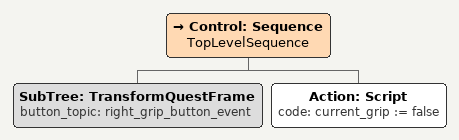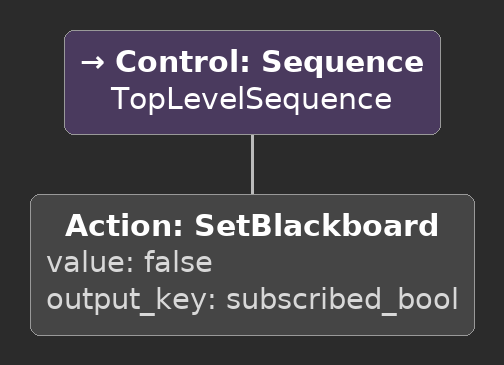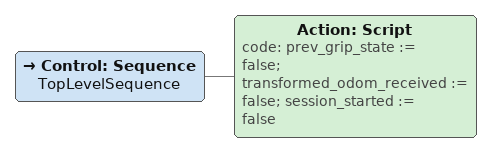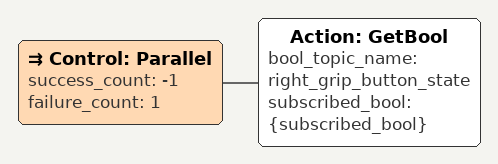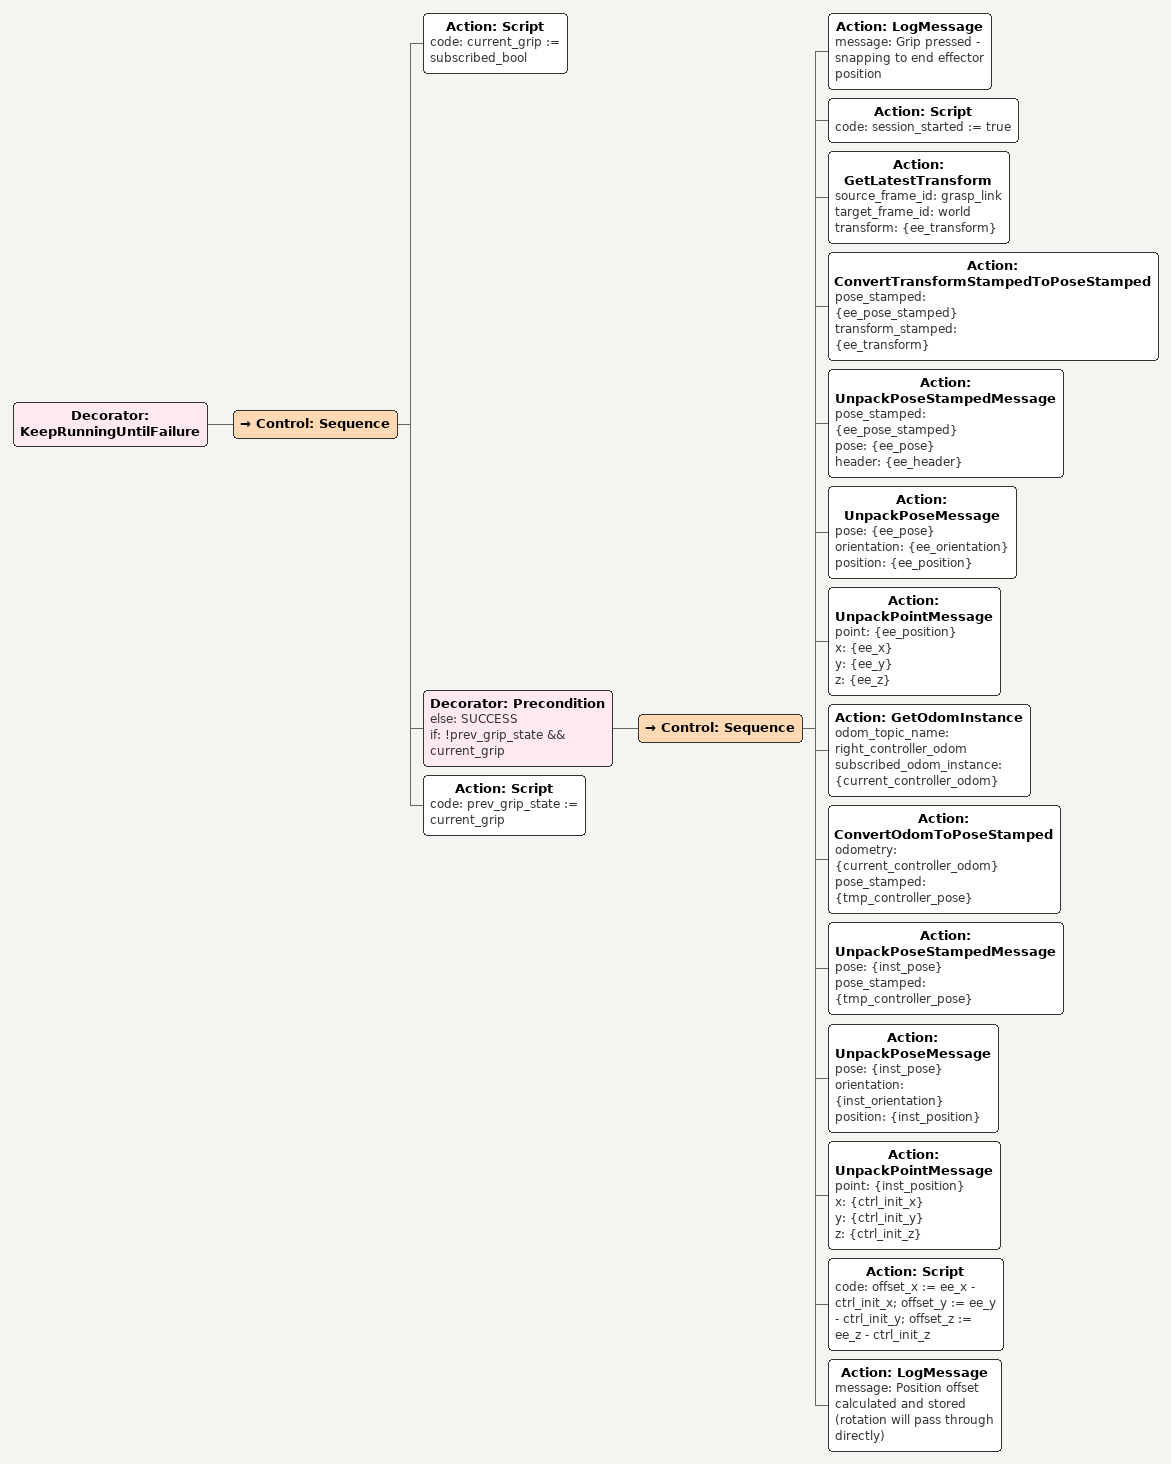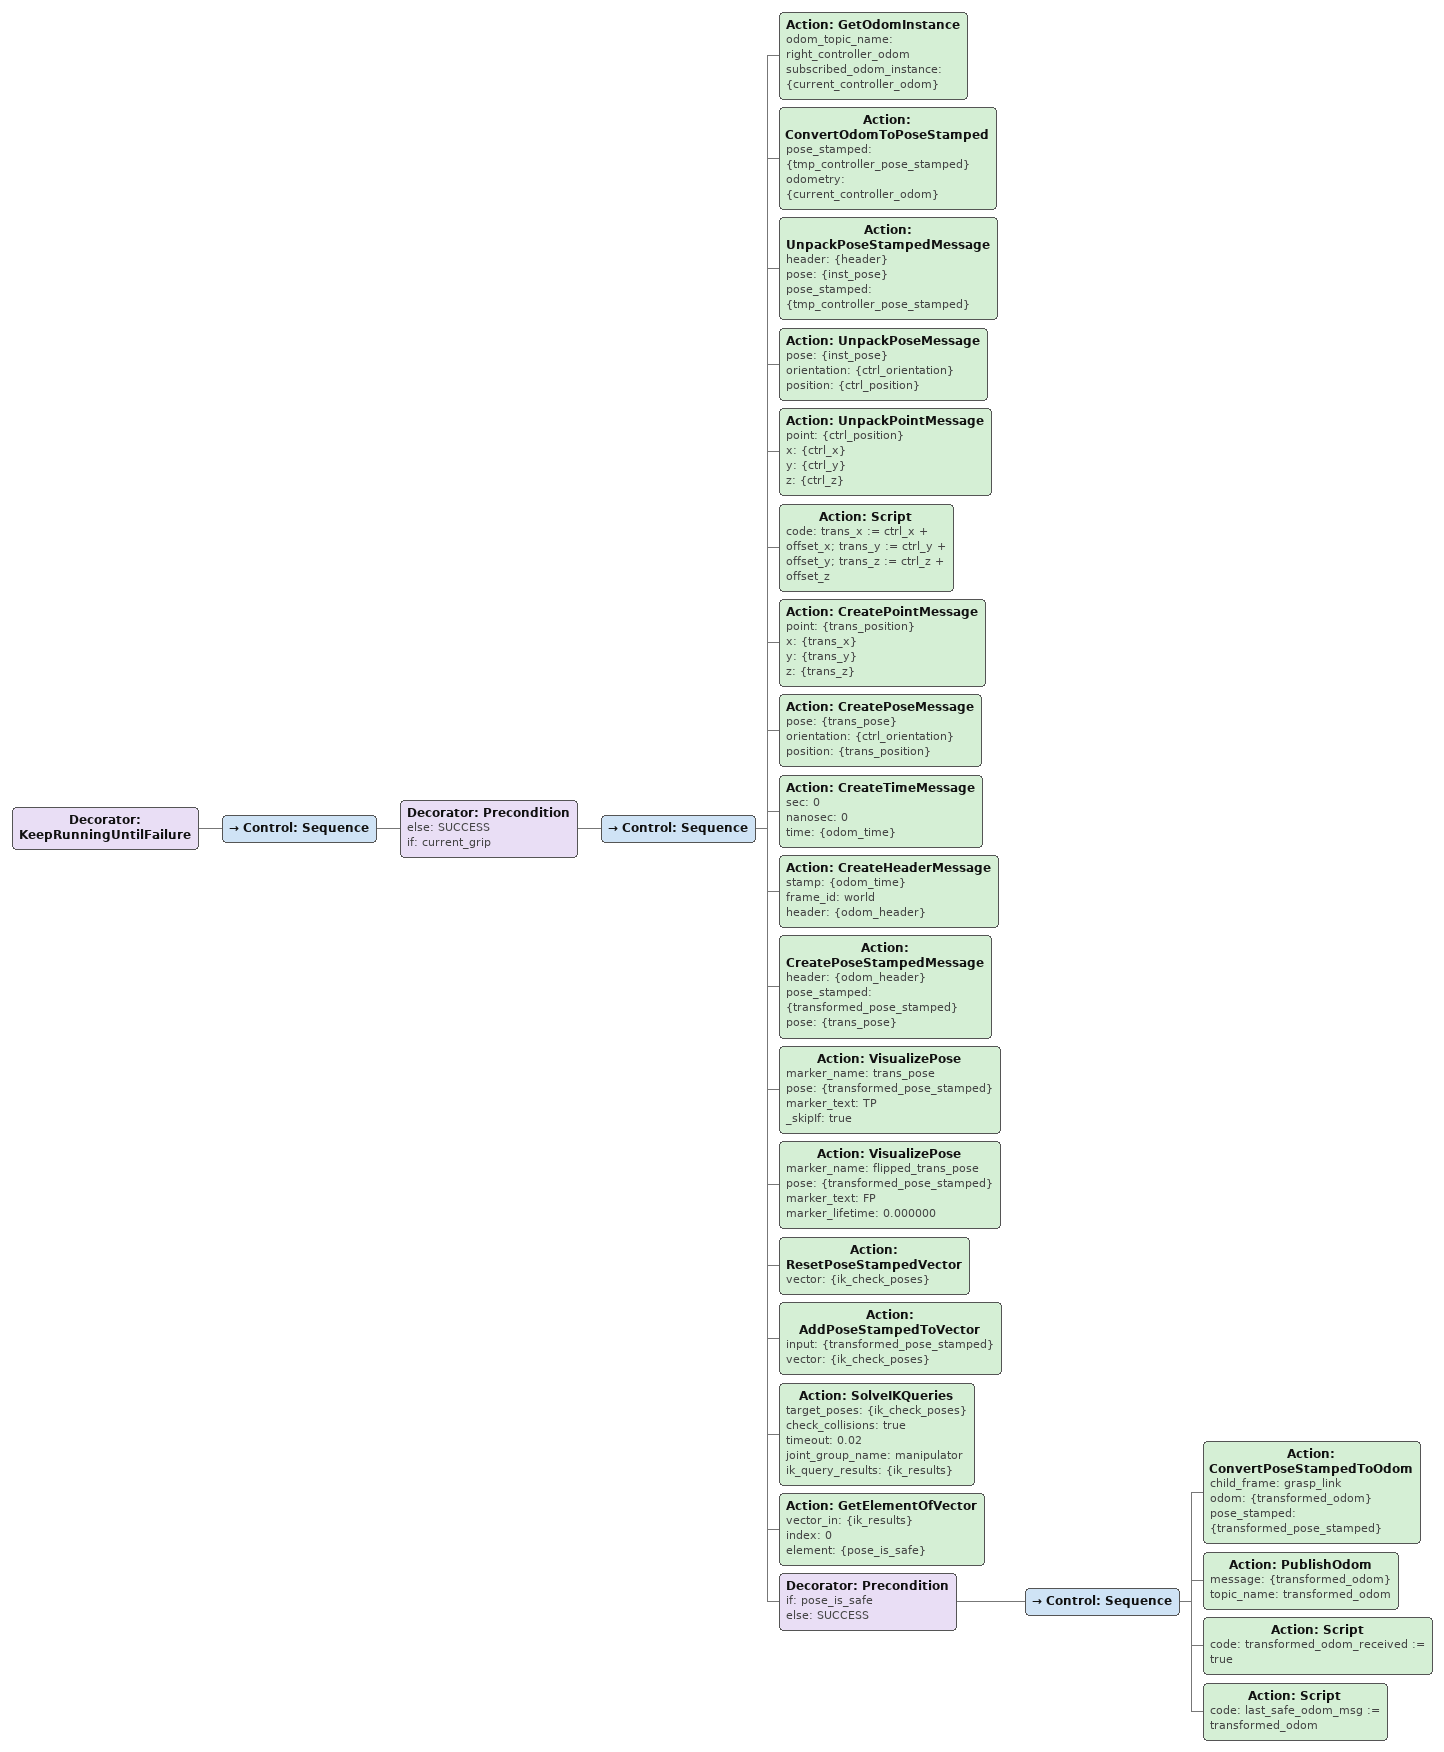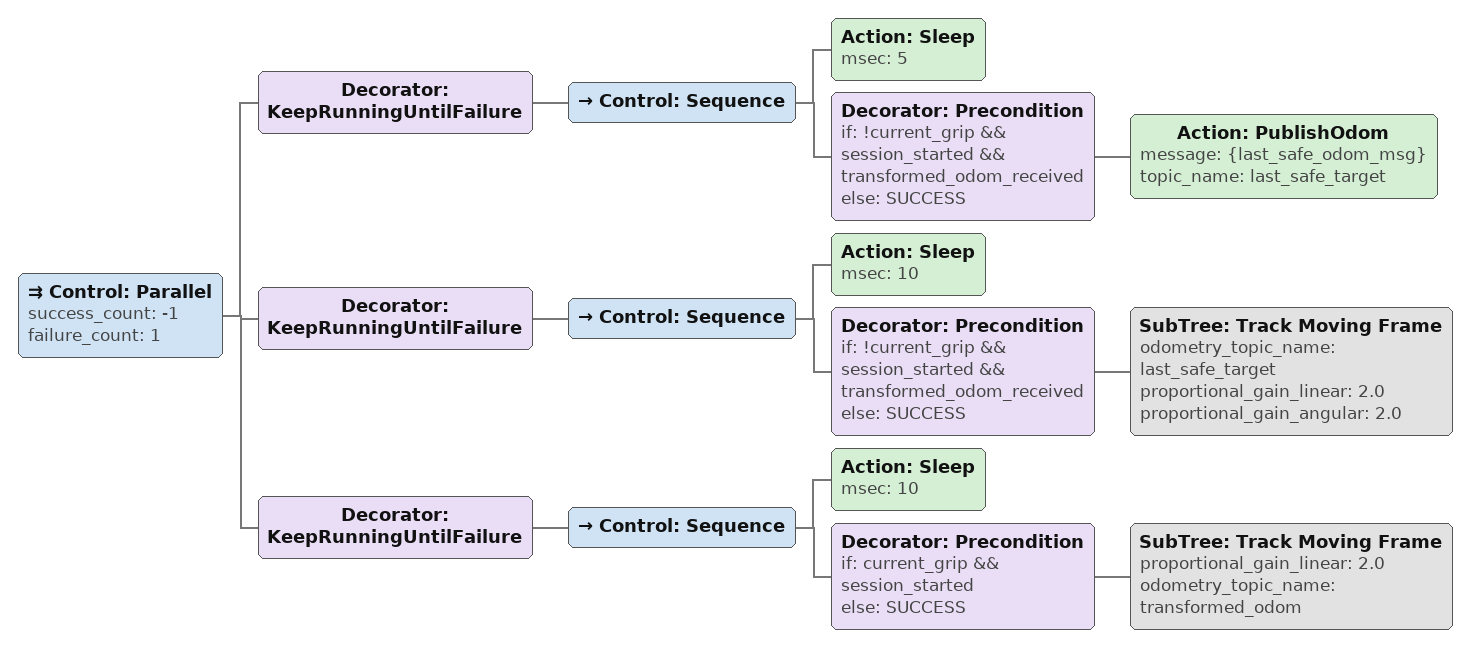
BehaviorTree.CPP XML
<Control ID="Sequence" name="TopLevelSequence">
  <!--Step 1: Wait for grip button press while capturing controller pose (in native controller frame) as zero point-->
  <!--This captures the EE pose ONCE at the moment the clutch is pressed-->
  <SubTree ID="TransformQuestFrame" button_topic="right_grip_button_event"/>
  <Action ID="Script" code="current_grip := false"/>
</Control>

<Control ID="Sequence" name="TopLevelSequence">
  <!--Step 2: While grip is held, continuously transform and publish using the captured offset-->
  <Action ID="SetBlackboard" value="false" output_key="subscribed_bool"/>
</Control>

<Control ID="Sequence" name="TopLevelSequence">
  <!--Initialize previous grip state, odom received flag, and session_started flag as booleans-->
  <Action ID="Script" code="prev_grip_state := false; transformed_odom_received := false; session_started := false"/>
</Control>

<Control ID="Parallel" success_count="-1" failure_count="1">
  <!--Monitor grip button state continuously-->
  <Action ID="GetBool" bool_topic_name="right_grip_button_state" subscribed_bool="{subscribed_bool}"/>
</Control>

<Decorator ID="KeepRunningUntilFailure">
  <Control ID="Sequence">
    <!--Store current grip state in a temp variable for comparison-->
    <Action ID="Script" code="current_grip := subscribed_bool"/>
    <!--Rising edge detection: when grip goes false->true, snap to EE position and calculate offsets-->
    <Decorator ID="Precondition" else="SUCCESS" if="!prev_grip_state &amp;&amp; current_grip">
      <Control ID="Sequence">
        <Action ID="LogMessage" message="Grip pressed - snapping to end effector position"/>
        <!--Mark session as started - this persists until objective restarts-->
        <Action ID="Script" code="session_started := true"/>
        <!--Get current EE pose-->
        <Action ID="GetLatestTransform" source_frame_id="grasp_link" target_frame_id="world" transform="{ee_transform}"/>
        <Action ID="ConvertTransformStampedToPoseStamped" pose_stamped="{ee_pose_stamped}" transform_stamped="{ee_transform}"/>
        <!--Extract EE position-->
        <Action ID="UnpackPoseStampedMessage" pose_stamped="{ee_pose_stamped}" pose="{ee_pose}" header="{ee_header}"/>
        <Action ID="UnpackPoseMessage" pose="{ee_pose}" orientation="{ee_orientation}" position="{ee_position}"/>
        <Action ID="UnpackPointMessage" point="{ee_position}" x="{ee_x}" y="{ee_y}" z="{ee_z}"/>
        <!--Get current controller pose-->
        <Action ID="GetOdomInstance" odom_topic_name="right_controller_odom" subscribed_odom_instance="{current_controller_odom}"/>
        <Action ID="ConvertOdomToPoseStamped" odometry="{current_controller_odom}" pose_stamped="{tmp_controller_pose}"/>
        <Action ID="UnpackPoseStampedMessage" pose="{inst_pose}" pose_stamped="{tmp_controller_pose}"/>
        <Action ID="UnpackPoseMessage" pose="{inst_pose}" orientation="{inst_orientation}" position="{inst_position}"/>
        <Action ID="UnpackPointMessage" point="{inst_position}" x="{ctrl_init_x}" y="{ctrl_init_y}" z="{ctrl_init_z}"/>
        <!--Calculate POSITION OFFSET ONLY: EE position - Controller position-->
        <!--This is the translation we need to add to controller position to get EE position-->
        <Action ID="Script" code="offset_x := ee_x - ctrl_init_x; offset_y := ee_y - ctrl_init_y; offset_z := ee_z - ctrl_init_z"/>
        <Action ID="LogMessage" message="Position offset calculated and stored (rotation will pass through directly)"/>
      </Control>
    </Decorator>
    <!--Update previous grip state AFTER the rising edge check-->
    <Action ID="Script" code="prev_grip_state := current_grip"/>
  </Control>
</Decorator>

<Decorator ID="KeepRunningUntilFailure">
  <Control ID="Sequence">
    <!--Only transform and publish when grip is held-->
    <Decorator ID="Precondition" else="SUCCESS" if="current_grip">
      <Control ID="Sequence">
        <!--Get current controller odom-->
        <Action ID="GetOdomInstance" odom_topic_name="right_controller_odom" subscribed_odom_instance="{current_controller_odom}"/>
        <Action ID="ConvertOdomToPoseStamped" pose_stamped="{tmp_controller_pose_stamped}" odometry="{current_controller_odom}"/>
        <Action ID="UnpackPoseStampedMessage" header="{header}" pose="{inst_pose}" pose_stamped="{tmp_controller_pose_stamped}"/>
        <!--Extract controller position and rotation-->
        <Action ID="UnpackPoseMessage" pose="{inst_pose}" orientation="{ctrl_orientation}" position="{ctrl_position}"/>
        <Action ID="UnpackPointMessage" point="{ctrl_position}" x="{ctrl_x}" y="{ctrl_y}" z="{ctrl_z}"/>
        <!--Apply position offset: new_position = controller_position + offset-->
        <Action ID="Script" code="trans_x := ctrl_x + offset_x; trans_y := ctrl_y + offset_y; trans_z := ctrl_z + offset_z"/>
        <!--Build transformed position-->
        <Action ID="CreatePointMessage" point="{trans_position}" x="{trans_x}" y="{trans_y}" z="{trans_z}"/>
        <!--Build pose with: offset position + controller rotation (pass-through)-->
        <Action ID="CreatePoseMessage" pose="{trans_pose}" orientation="{ctrl_orientation}" position="{trans_position}"/>
        <!--Create header-->
        <Action ID="CreateTimeMessage" sec="0" nanosec="0" time="{odom_time}"/>
        <Action ID="CreateHeaderMessage" stamp="{odom_time}" frame_id="world" header="{odom_header}"/>
        <Action ID="CreatePoseStampedMessage" header="{odom_header}" pose_stamped="{transformed_pose_stamped}" pose="{trans_pose}"/>
        <Action ID="VisualizePose" marker_name="trans_pose" pose="{transformed_pose_stamped}" marker_text="TP" _skipIf="true"/>
        <!--Visualize the final pose-->
        <Action ID="VisualizePose" marker_name="flipped_trans_pose" pose="{transformed_pose_stamped}" marker_text="FP" marker_lifetime="0.000000"/>
        <!--=== COLLISION CHECK: Verify pose is safe before publishing ===-->
        <!--Create a vector with just this pose for SolveIKQueries-->
        <Action ID="ResetPoseStampedVector" vector="{ik_check_poses}"/>
        <Action ID="AddPoseStampedToVector" input="{transformed_pose_stamped}" vector="{ik_check_poses}"/>
        <!--Check if pose is reachable AND collision-free-->
        <Action ID="SolveIKQueries" target_poses="{ik_check_poses}" check_collisions="true" timeout="0.02" joint_group_name="manipulator" ik_query_results="{ik_results}"/>
        <!--Get the result (first element of the results vector)-->
        <Action ID="GetElementOfVector" vector_in="{ik_results}" index="0" element="{pose_is_safe}"/>
        <!--Only publish odom and set flag if pose is collision-free-->
        <Decorator ID="Precondition" if="pose_is_safe" else="SUCCESS">
          <Control ID="Sequence">
            <!--Publish transformed odom for Track Moving Frame to consume-->
            <Action ID="ConvertPoseStampedToOdom" child_frame="grasp_link" odom="{transformed_odom}" pose_stamped="{transformed_pose_stamped}"/>
            <Action ID="PublishOdom" message="{transformed_odom}" topic_name="transformed_odom"/>
            <!--Set flag that we have published odom (as boolean)-->
            <Action ID="Script" code="transformed_odom_received := true"/>
            <!--Save the last safe odom message to republish when clutch is released-->
            <Action ID="Script" code="last_safe_odom_msg := transformed_odom"/>
          </Control>
        </Decorator>
      </Control>
    </Decorator>
  </Control>
</Decorator>

<Control ID="Parallel" success_count="-1" failure_count="1">
  <!--Last safe odom publishing loop: Continuously publishes last_safe_odom_msg while grip is released-->
  <!--This runs in parallel with the tracking loop so Track Moving Frame has continuous messages-->
  <Decorator ID="KeepRunningUntilFailure">
    <Control ID="Sequence">
      <Action ID="Sleep" msec="5"/>
      <Decorator ID="Precondition" if="!current_grip &amp;&amp; session_started &amp;&amp; transformed_odom_received" else="SUCCESS">
        <Action ID="PublishOdom" message="{last_safe_odom_msg}" topic_name="last_safe_target"/>
      </Decorator>
    </Control>
  </Decorator>
  <!--Tracking loop: Track to last safe position while grip is released-->
  <!--Uses Precondition with else=SUCCESS so it doesn't cause failures-->
  <Decorator ID="KeepRunningUntilFailure">
    <Control ID="Sequence">
      <Action ID="Sleep" msec="10"/>
      <Decorator ID="Precondition" if="!current_grip &amp;&amp; session_started &amp;&amp; transformed_odom_received" else="SUCCESS">
        <SubTree ID="Track Moving Frame" odometry_topic_name="last_safe_target" proportional_gain_linear="2.0" proportional_gain_angular="2.0"/>
      </Decorator>
    </Control>
  </Decorator>
  <!--Active tracking while grip is held - follows the live transformed odom-->
  <Decorator ID="KeepRunningUntilFailure">
    <Control ID="Sequence">
      <Action ID="Sleep" msec="10"/>
      <Decorator ID="Precondition" if="current_grip &amp;&amp; session_started" else="SUCCESS">
        <SubTree ID="Track Moving Frame" proportional_gain_linear="2.0" odometry_topic_name="transformed_odom"/>
      </Decorator>
    </Control>
  </Decorator>
</Control>
